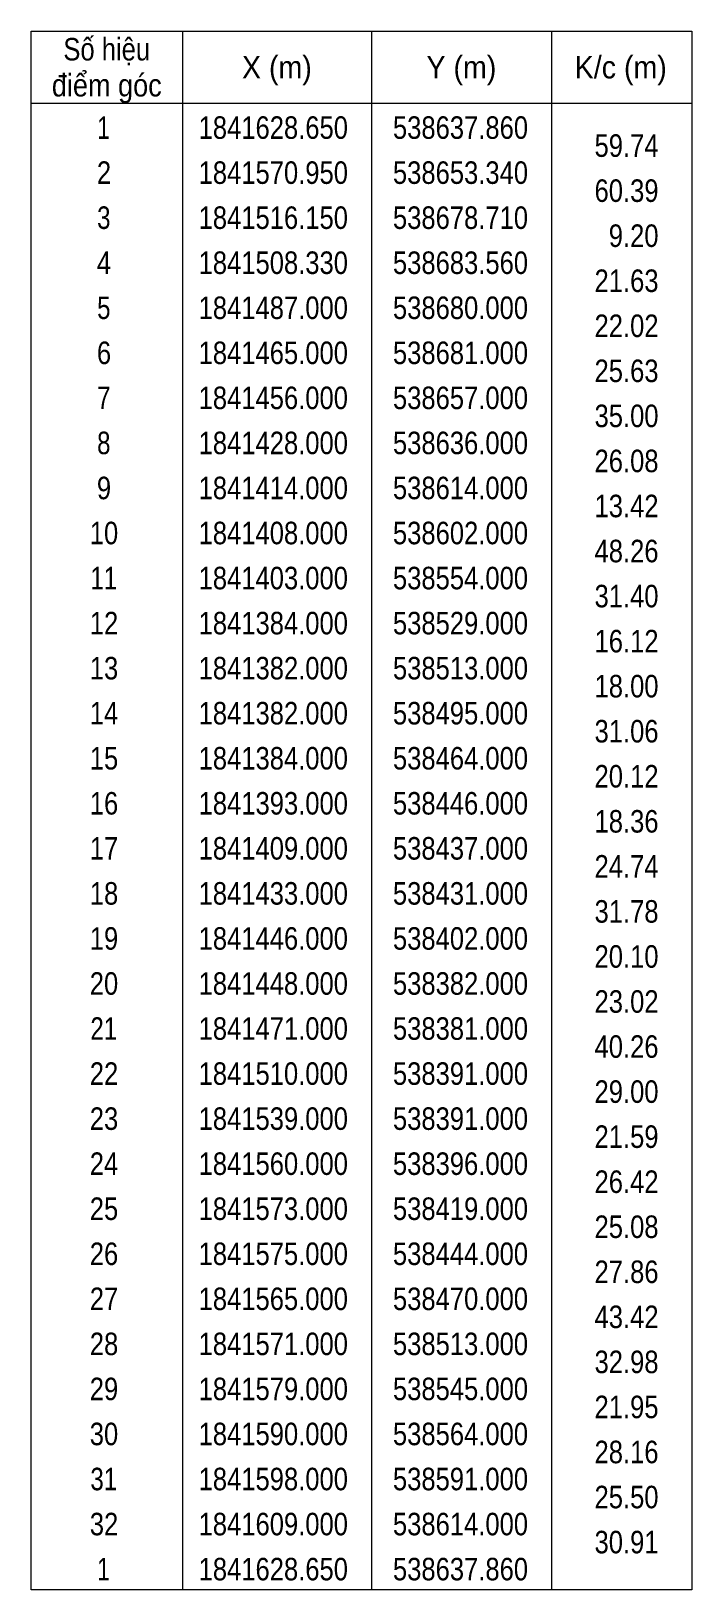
# Model space of a CAD drawing. Header units: centimetres. Extents: x 536072 to 541537, y 1838884 to 1841797.
# Drawn here: x 537152 to 537298.8, y 1841307.8 to 1841653.8 of the extents above; entities that cross this region are included whole.
import ezdxf
from ezdxf.enums import TextEntityAlignment as Align

# ---------------------------------------------------------------- set-up
doc = ezdxf.new("R2010")
doc.units = ezdxf.units.CM
doc.header["$LTSCALE"] = 2
doc.layers.add('63', color=7, linetype='Continuous', lineweight=13)

msp = doc.modelspace()

# ---------------------------------------------------------------- linework, layer by layer
at = {"layer": '63'}
for p, q in [((537185.57, 1841653.82), (537185.57, 1841307.82)), ((537227.57, 1841653.82), (537227.57, 1841307.82)), ((537267.57, 1841653.82), (537267.57, 1841307.82)), ((537151.97, 1841637.82), (537298.77, 1841637.82))]:
    msp.add_line(p, q, dxfattribs=at)
msp.add_lwpolyline([(537151.97, 1841653.82), (537298.77, 1841653.82), (537298.77, 1841307.82), (537151.97, 1841307.82)], close=True, dxfattribs=at)

# ---------------------------------------------------------------- texts
for s, width, p in [('Số hiệu', 0.85, (537168.765, 1841647.32)), ('X (m)', 0.95, (537206.57, 1841643.32)), ('Y (m)', 0.95, (537247.57, 1841643.32)), ('K/c (m)', 0.95, (537282.975, 1841643.32)), ('điểm góc', 0.9, (537168.775, 1841639.32)), (' 1', 0.75, (537167.37, 1841629.92)), ('1841628.650', 0.85, (537205.77, 1841629.92)), ('538637.860', 0.85, (537247.365, 1841629.92)), (' 2', 0.85, (537167.37, 1841619.92)), ('1841570.950', 0.85, (537205.77, 1841619.92)), ('538653.340', 0.85, (537247.365, 1841619.92)), (' 3', 0.8, (537167.375, 1841609.92)), ('1841516.150', 0.85, (537205.77, 1841609.92)), ('538678.710', 0.85, (537247.365, 1841609.92)), (' 4', 0.85, (537167.37, 1841599.92)), ('1841508.330', 0.85, (537205.77, 1841599.92)), ('538683.560', 0.85, (537247.365, 1841599.92)), (' 5', 0.8, (537167.375, 1841589.92)), ('1841487.000', 0.85, (537205.77, 1841589.92)), ('538680.000', 0.85, (537247.365, 1841589.92)), (' 6', 0.85, (537167.375, 1841579.92)), ('1841465.000', 0.85, (537205.77, 1841579.92)), ('538681.000', 0.85, (537247.365, 1841579.92)), (' 7', 0.8, (537167.37, 1841569.92)), ('1841456.000', 0.85, (537205.77, 1841569.92)), ('538657.000', 0.85, (537247.365, 1841569.92)), (' 8', 0.8, (537167.37, 1841559.92)), ('1841428.000', 0.85, (537205.77, 1841559.92)), ('538636.000', 0.85, (537247.365, 1841559.92)), (' 9', 0.85, (537167.37, 1841549.92)), ('1841414.000', 0.85, (537205.77, 1841549.92)), ('538614.000', 0.85, (537247.365, 1841549.92)), (' 10', 0.85, (537167.365, 1841539.92)), ('1841408.000', 0.85, (537205.77, 1841539.92)), ('538602.000', 0.85, (537247.365, 1841539.92)), (' 11', 0.8, (537167.365, 1841529.92)), ('1841403.000', 0.85, (537205.77, 1841529.92)), ('538554.000', 0.85, (537247.365, 1841529.92)), (' 12', 0.85, (537167.375, 1841519.92)), ('1841384.000', 0.85, (537205.77, 1841519.92)), ('538529.000', 0.85, (537247.365, 1841519.92)), (' 13', 0.85, (537167.37, 1841509.92)), ('1841382.000', 0.85, (537205.77, 1841509.92)), ('538513.000', 0.85, (537247.365, 1841509.92)), (' 14', 0.85, (537167.365, 1841499.92)), ('1841382.000', 0.85, (537205.77, 1841499.92)), ('538495.000', 0.85, (537247.365, 1841499.92)), (' 15', 0.85, (537167.37, 1841489.92)), ('1841384.000', 0.85, (537205.77, 1841489.92)), ('538464.000', 0.85, (537247.365, 1841489.92)), (' 16', 0.85, (537167.37, 1841479.92)), ('1841393.000', 0.85, (537205.77, 1841479.92)), ('538446.000', 0.85, (537247.365, 1841479.92)), (' 17', 0.85, (537167.375, 1841469.92)), ('1841409.000', 0.85, (537205.77, 1841469.92)), ('538437.000', 0.85, (537247.365, 1841469.92)), (' 18', 0.85, (537167.375, 1841459.92)), ('1841433.000', 0.85, (537205.77, 1841459.92)), ('538431.000', 0.85, (537247.365, 1841459.92)), (' 19', 0.85, (537167.365, 1841449.92)), ('1841446.000', 0.85, (537205.77, 1841449.92)), ('538402.000', 0.85, (537247.365, 1841449.92)), (' 20', 0.85, (537167.365, 1841439.92)), ('1841448.000', 0.85, (537205.77, 1841439.92)), ('538382.000', 0.85, (537247.365, 1841439.92)), (' 21', 0.8, (537167.365, 1841429.92)), ('1841471.000', 0.85, (537205.77, 1841429.92)), ('538381.000', 0.85, (537247.365, 1841429.92)), (' 22', 0.85, (537167.375, 1841419.92)), ('1841510.000', 0.85, (537205.77, 1841419.92)), ('538391.000', 0.85, (537247.365, 1841419.92)), (' 23', 0.85, (537167.37, 1841409.92)), ('1841539.000', 0.85, (537205.77, 1841409.92)), ('538391.000', 0.85, (537247.365, 1841409.92)), (' 24', 0.85, (537167.365, 1841399.92)), ('1841560.000', 0.85, (537205.77, 1841399.92)), ('538396.000', 0.85, (537247.365, 1841399.92)), (' 25', 0.85, (537167.37, 1841389.92)), ('1841573.000', 0.85, (537205.77, 1841389.92)), ('538419.000', 0.85, (537247.365, 1841389.92)), (' 26', 0.85, (537167.37, 1841379.92)), ('1841575.000', 0.85, (537205.77, 1841379.92)), ('538444.000', 0.85, (537247.365, 1841379.92)), (' 27', 0.85, (537167.375, 1841369.92)), ('1841565.000', 0.85, (537205.77, 1841369.92)), ('538470.000', 0.85, (537247.365, 1841369.92)), (' 28', 0.85, (537167.375, 1841359.92)), ('1841571.000', 0.85, (537205.77, 1841359.92)), ('538513.000', 0.85, (537247.365, 1841359.92)), (' 29', 0.85, (537167.365, 1841349.92)), ('1841579.000', 0.85, (537205.77, 1841349.92)), ('538545.000', 0.85, (537247.365, 1841349.92)), (' 30', 0.85, (537167.365, 1841339.92)), ('1841590.000', 0.85, (537205.77, 1841339.92)), ('538564.000', 0.85, (537247.365, 1841339.92)), (' 31', 0.8, (537167.365, 1841329.92)), ('1841598.000', 0.85, (537205.77, 1841329.92)), ('538591.000', 0.85, (537247.365, 1841329.92)), (' 32', 0.85, (537167.375, 1841319.92)), ('1841609.000', 0.85, (537205.77, 1841319.92)), ('538614.000', 0.85, (537247.365, 1841319.92)), (' 1', 0.75, (537167.37, 1841309.92)), ('1841628.650', 0.85, (537205.77, 1841309.92)), ('538637.860', 0.85, (537247.365, 1841309.92))]:
    msp.add_text(s, height=5, dxfattribs=dict(at, width=width)).set_placement(p, align=Align.CENTER)
at = {"layer": '63', "width": 0.85}
for s, p in [('59.74', (537291.37, 1841625.92)), ('60.39', (537291.37, 1841615.92)), ('9.20', (537291.37, 1841605.92)), ('21.63', (537291.37, 1841595.92)), ('22.02', (537291.37, 1841585.92)), ('25.63', (537291.37, 1841575.92)), ('35.00', (537291.37, 1841565.92)), ('26.08', (537291.37, 1841555.92)), ('13.42', (537291.37, 1841545.92)), ('48.26', (537291.37, 1841535.92)), ('31.40', (537291.37, 1841525.92)), ('16.12', (537291.37, 1841515.92)), ('18.00', (537291.37, 1841505.92)), ('31.06', (537291.37, 1841495.92)), ('20.12', (537291.37, 1841485.92)), ('18.36', (537291.37, 1841475.92)), ('24.74', (537291.37, 1841465.92)), ('31.78', (537291.37, 1841455.92)), ('20.10', (537291.37, 1841445.92)), ('23.02', (537291.37, 1841435.92)), ('40.26', (537291.37, 1841425.92)), ('29.00', (537291.37, 1841415.92)), ('21.59', (537291.37, 1841405.92)), ('26.42', (537291.37, 1841395.92)), ('25.08', (537291.37, 1841385.92)), ('27.86', (537291.37, 1841375.92)), ('43.42', (537291.37, 1841365.92)), ('32.98', (537291.37, 1841355.92)), ('21.95', (537291.37, 1841345.92)), ('28.16', (537291.37, 1841335.92)), ('25.50', (537291.37, 1841325.92)), ('30.91', (537291.37, 1841315.92))]:
    msp.add_text(s, height=5, dxfattribs=at).set_placement(p, align=Align.RIGHT)

doc.saveas('drawing.dxf')
